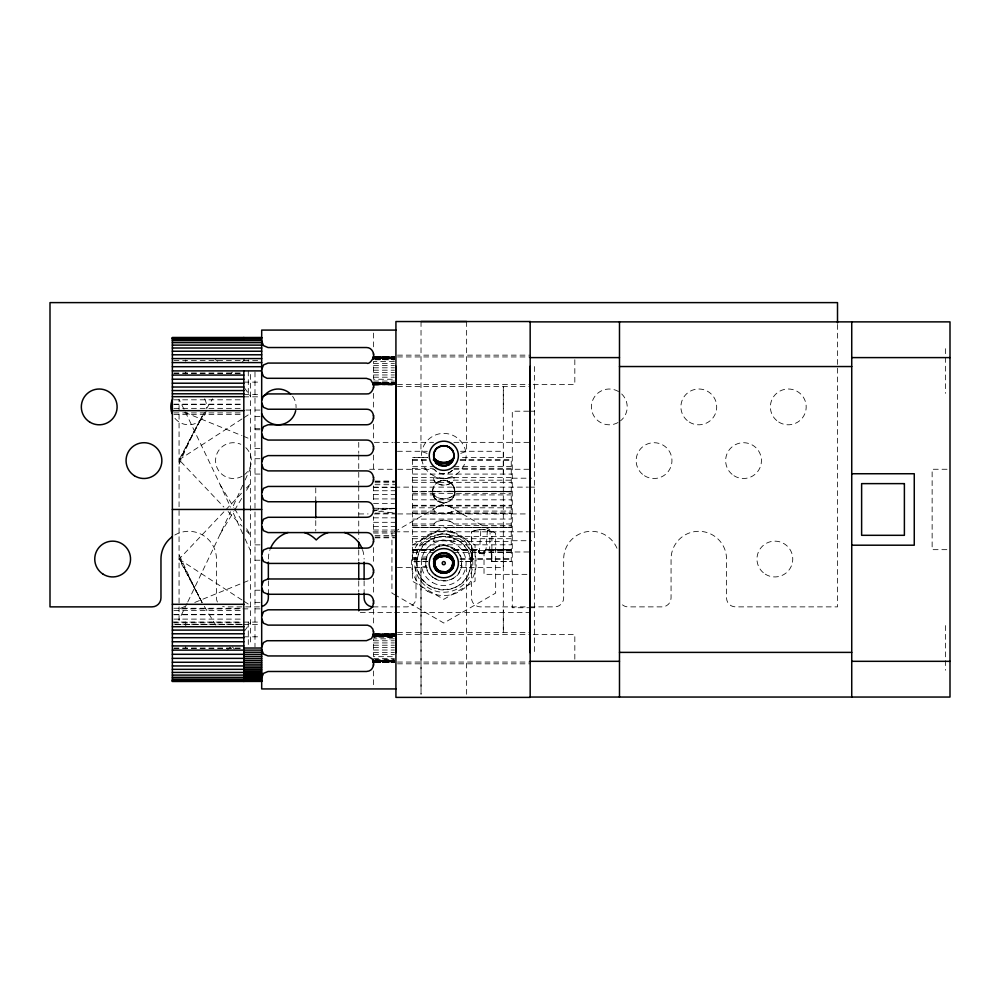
<?xml version="1.0" encoding="UTF-8"?>
<svg xmlns="http://www.w3.org/2000/svg" width="1000" height="1000" viewBox="0 0 1000 1000"><rect width="100%" height="100%" fill="white"/><g stroke="black" fill="none" stroke-linecap="round" stroke-linejoin="round"><path stroke-width="0.75" stroke-dasharray="5 3.75" d="M421.037 567.625L421.037 694.3L420.95 567.625L426.875 565.575M421.037 321.538L420.95 451.287L427.4 453.512M466.637 694.3L466.637 567.625L460.2 565.413M466.637 321.538L466.637 451.287L460.725 453.35M472.1 558.6L472.25 551.35L471.812 561.512L459.913 561.512L471.675 561.538L471.662 531.812L477.463 529.85L482.762 529.438L491.887 531.812L491.875 561.538L511.262 561.512L511.262 457.388L460.175 457.388M491.112 552.663L491.287 551.438L491.662 560.763L491.238 551.35L491.875 561.538L491.3 550.988M472.188 558.362L472.3 550.887M491.238 550.575L489.637 549.95L490.125 531.087L486.987 530.087M491.25 551.2L491.413 558.362M454.175 549.587L477.275 549.612C477.95 553.375 485.325 556.525 485.238 550.087M453.875 496.275L453.025 497.825L454.938 491.85L453.025 485.3L454.65 489.038M479.35 553.337L480.913 529.4L485.938 529.812M487.425 530.175L486 549.688L485.3 550.025M490.975 550.212C485.887 547.575 484.975 550.988 482.875 553.562A4.1 3.75 0 0 1 480.887 553.612C477.65 553.75 478.663 546.575 480.062 553.337L478.925 550.45M471.812 561.512L472.463 553.013M472.25 550.85L476.362 549.525L478.9 550.3M454.9 492.512L454.575 494.387L454.888 492.7M485.05 550.45L484.325 553.25L485.062 550.312M484.05 551.9L484.613 550.425L483.488 553.35L484.05 551.9L484.613 552.288M483.488 553.35L484.637 550.325M179.062 464.263L190.35 439.125L205.825 409.963M245.125 479.975L250.525 468.062M242.712 485.275L238.475 494.55A218.375 8.738 -65.3 0 1 232.387 507.788M187.175 603.162L179.062 619.7M187.812 601.862L214.1 547A218.375 8.738 -65.3 0 0 230.562 511.75M196.163 427.463L179.062 461.262L202.075 416.438L179.062 459.762L223.863 507.05M206.562 408.675L212.6 398.862M220.188 534.05L233.762 511.538M234.55 510.213L242.537 496.975M246.525 490.35L250.525 483.725L246.25 488.225M472.45 550.375L477.262 549.6M453.375 497.262L450.05 500.812L445.725 502.575M244.525 630.95L250.525 622.587M434.837 548.913C438.825 544.35 446.362 543.8 451.125 547.463M202.075 602.487L179.062 557.663L202.075 602.487L179.062 559.163L224.925 510.75M225.987 509.625L241.988 492.738M242.512 361.7L244.525 359.8M436.712 482.875L437.887 482.038C430.938 485.962 430.863 497.163 437.887 501.087L434.3 497.55L432.863 494.137M452.4 470.312C447.7 475.275 438.738 474.95 434.462 469.575M452.25 470.45C447.65 475.125 439.162 474.95 434.837 469.988M435.337 548.362C439.862 543.875 448 543.962 452.4 548.587M179.062 459.762L242.725 418.462M244.025 417.625L250.525 413.4M437.212 482.488L441.4 480.637L439.738 481.125M394.475 531.763L443.8 503.275L495.662 533.212L495.662 593.1L443.8 623.038L397 596.013M412.438 545.075L443.75 526.987L475.075 545.075L475.075 581.237L443.75 599.325L412.438 581.237L412.625 457.388L427.562 457.375L412.625 457.388M184.775 606.538L179.062 608.862L250.525 608.862M194.775 602.463L241.95 583.275M243.375 582.688L250.525 579.788M474.75 530.588L471.662 531.812L471.675 561.538M474.913 530.562L480.913 529.4M489.637 549.95L486.025 549.675L511.262 549.688L485.562 549.725M440.75 480.788C445.788 479.3 451.587 481.912 453.812 486.675M394.425 508.475L373.55 510.737L394.425 512.962M449.125 527.587L453.988 527.1L453.988 523.975C449.263 519.188 440.962 519.263 435.337 522.375C428.862 530.475 444.562 526.763 449.125 527.587L511.262 527.438M442.512 520.3L437.375 521.325L433.525 523.975L412.625 523.975M373.575 510.188L395.925 508.312L375.062 508.8M511.262 507.8L453.988 507.8C447.9 504.6 439.625 504.688 433.525 507.8L412.625 507.8M441.25 505.688L433.525 507.8C433.375 516.125 448.7 513.763 453.988 511.087L511.262 511.087M373.312 357.863L394.412 358.363L373.55 359.75L394.425 359.75L373.55 358.787M394.425 635.913L373.55 637.175L394.425 637.175L373.55 636.3L394.425 635.85L373.438 634.862L394.425 634.825L373.3 635.513L394.412 635.8L373.55 636.3L394.425 637.1M412.625 557.525L429.062 556.85M373.475 384.363L394.425 383.787L373.55 382.825L394.425 382.587L373.55 382.725L394.425 383.688L373.5 384.525L394.425 384.938L373.475 384.363L394.425 383.8L373.55 382.575L394.425 382.575M373.438 661.688L394.425 661.2L373.488 661.95L394.425 662.387L375 662.125M375.037 358.85L394.425 358.438L373.312 357.887L394.412 358.375L375.037 358.762M373.45 384.175L394.425 383.775L373.137 383.025M373.438 384.113L394.425 383.775L373.212 383.263L394.412 383.725L373.387 383.888M373.413 661.55L394.425 661.2L373.475 661.938L394.425 662.375L373.55 662.425M373.55 384.913L394.425 384.575L373.55 384.938M373.05 358.663L394.4 358.425L373.288 357.95M373.55 660.238L394.425 660.013L373.55 660L394.425 661.087L373.312 661.162L394.412 661.162L373.55 660.138M373.525 662.237L394.425 661.988L373.512 662.113M375 356.912L394.425 356.812L373.512 356.9L394.425 357.375L373.413 357.45L394.425 358.338L373.413 357.475L394.425 357.413L373.488 357.088L394.425 356.613L373.537 356.613L394.425 356.8M373.512 356.838L394.425 356.6M449.125 491.312L511.262 491.45L412.625 491.788M373.438 634.862L394.425 634.825L373.537 634.263L394.425 634.038L373.55 634.038L394.425 634.212L373.475 634.663L394.425 634.812L373.537 634.25L394.425 634.038L373.537 634.3M373.062 358.612L394.4 358.413L373.212 358.188M447.612 527.575L511.262 527.1M373.312 635.438L394.412 635.8L373.137 636.013L394.412 635.825L373.338 635.35M373.525 384.725L394.425 384.562M440 491.312L433.525 491.788C433.762 500.763 448.938 500.4 453.988 494.925L453.988 491.788L449.288 491.312M447.775 491.312L511.262 491.312M438.038 527.575L412.625 527.587L439.837 527.575M375.037 660.138L394.425 660M412.625 491.438L438.488 491.312M443.812 491.35L445.175 491.337M242.3 624.525L173.85 624.538L242.188 624.525M373.537 634.237L394.425 634.225L373.55 634.038M397.488 355.15L530.163 355.15M397.488 356.938L530.163 356.938M173.912 360.562L261.688 360.562M394.425 361.425L373.55 361.425L373.55 379.25L394.425 379.25M373.55 363.363L394.425 363.363M373.55 365.513L394.425 365.513M373.55 367.812L394.425 367.812M373.55 370.2L394.425 370.2M373.55 372.612L394.425 372.612M173.912 373L242.262 373M173.912 373.5L242.262 373.5M373.55 374.963L394.425 374.963M373.55 377.2L394.425 377.2M373.55 381.062L394.425 381.062M243.825 382.125L260.2 382.125M533.237 384.4L574.825 384.4L574.825 359.4M397.488 384.625L530.163 384.625M397.488 386.413L530.163 386.413M243.825 394.412L260.2 394.412M243.825 396.825L260.2 396.825M173.912 399.812L242.262 399.812M173.912 404.175L242.262 404.175M173.912 404.525L242.262 404.525M173.912 408.35L242.262 408.35M245.863 410.062L250.525 410.062M254.988 410.062L260.35 410.062M528.663 411.2L512.288 411.2L512.288 607.725L528.663 607.725M530.163 411.2L534.625 411.2M173.912 412.912L242.262 412.912M173.912 414.625L242.262 414.625M254.988 416.575L260.35 416.575M254.988 428.713L260.35 428.713M254.988 429.775L260.35 429.775M374.338 442.35L393.062 442.35M394.613 442.35L433.612 442.35M453.888 442.35L528.775 442.35M254.988 448.575L260.35 448.575M397.4 451.287L427.312 451.287M460.513 451.287L503.312 451.287L503.312 477.65M254.988 458.713L260.35 458.713M412.625 459.425L427.562 459.425M460.175 459.425L511.262 459.425M412.625 460.438L427.562 460.438M460.175 460.438L511.262 460.438M412.625 466.362L433.525 466.362M453.988 466.362L511.262 466.362M412.625 468.288L433.525 468.288M453.988 468.288L511.262 468.288M369.663 469.275L396.175 469.275M397.738 469.275L434.2 469.375M453.888 469.275L528.775 469.275M947.025 469.263L932.138 469.263L932.138 549.663L947.025 549.663M254.988 474.062L260.35 474.062M412.625 474.075L511.262 474.075M412.625 477.512L434.462 477.688M511.262 477.512L453.988 477.512L443.812 478.85L433.525 477.512C433.975 486.863 449.562 487.35 453.988 480.175L453.988 477.512L443.812 478.85L435.125 477.825M512.288 478.2L531.65 478.2M412.625 480.175L433.525 480.175C438.125 486.725 449.387 486.712 453.988 480.175L511.262 480.175M375.037 481.1L394.425 481.1M375.037 481.512L394.425 481.512M412.625 482.337L511.262 482.337M375.037 482.725L394.425 482.725M375.037 484.712L395.925 484.712M373.2 487.137L393.375 487.137M394.925 487.137L528.413 487.137M529.963 487.137L534.625 487.137M373.55 487.413L395.925 487.413M373.55 490.737L395.925 490.737M412.625 491.312L438.65 491.312M511.262 491.788L448.963 491.312M412.625 493.325L511.262 493.325M373.55 494.613L395.925 494.613M412.625 494.925L433.525 494.925C438.8 500.062 448.725 500 453.988 494.925L511.262 494.925M373.55 498.925L395.925 498.925M412.625 499.812L511.262 499.837M373.55 503.525L394.425 503.525M412.625 505.288L511.262 505.288M412.625 506L511.262 506M412.625 511.087L433.525 511.087C441.3 518.125 467.488 508.675 445.175 505.637M412.625 512.9L511.262 512.9M375.037 513.125L394.425 513.125M412.625 513.6L511.262 513.6M358.738 513.938L368.1 513.938M374.338 513.938L396.175 513.938M397.738 513.938L528.775 513.938M373.55 517.837L395.925 517.837M412.625 519.087L511.262 519.05M373.55 522.312L395.925 522.312M511.262 523.975L453.988 523.975L450.238 521.35L445.175 520.3M412.625 525.562L511.262 525.562M373.55 526.413L395.925 526.413M412.625 527.1L438.65 527.587M448.963 527.587L511.262 527.587M373.55 530.025L395.925 530.025M373.2 531.8L393.375 531.8M394.925 531.8L528.413 531.8M529.963 531.8L534.625 531.8M395.925 533.05L373.55 533.05L373.55 516.712M375.037 535.4L395.925 535.4M412.625 536.562L511.262 536.562M375.037 537.013L394.425 537.013M375.037 537.825L395.925 537.825M412.625 538.713L433.525 538.713C438.125 532.188 449.4 532.163 453.988 538.713L453.988 541.375L511.262 541.375M511.262 538.713L453.988 538.713C449.625 531.562 433.938 532.013 433.525 541.375L412.625 541.375M512.288 540.725L531.65 540.725M254.988 544.862L260.35 544.862M412.625 544.812L511.262 544.812M434.425 549.525L412.625 549.538L434.175 549.575M453.038 549.525L477.512 549.6M486.2 549.562L511.262 549.525L486.5 549.562M412.625 549.9L434.438 549.9M453.125 549.9L478.05 549.9M511.262 549.9L485.15 549.9L511.262 550.025M412.625 550.6L433.525 550.6M453.988 550.6L511.262 550.6M528.775 551.975L484.025 551.975L484.025 574.35L528.775 574.35M412.625 552.537L433.525 552.537M453.988 552.537L511.262 552.537M412.625 558.45L427.562 558.45M460.175 558.45L511.262 558.45M412.625 559.475L427.562 559.475M460.175 559.475L511.262 559.475M254.988 560.212L260.35 560.212M491.788 561.512L511.262 561.512M397.4 567.625L427.312 567.625M460.513 567.625L503.312 567.625L503.312 541.275M254.988 590.212L260.35 590.212M254.988 602.35L260.35 602.35M259.4 606.875L225.4 606.875A8.95 8.95 0 0 1 222.638 606.438M373.062 606.875L393.15 606.875M394.7 606.875L407.062 606.875A8.95 8.95 0 0 0 416.012 597.925L416.012 559.038A27.738 27.738 0 0 1 443.75 531.3A27.738 27.738 0 0 1 471.5 559.038L471.5 597.925A8.95 8.95 0 0 0 480.45 606.875L528.413 606.875M529.963 606.875L554.725 606.875A8.95 8.95 0 0 0 563.675 597.925L563.675 559.038A27.738 27.738 0 0 1 617.65 550.037M530.163 607.725L534.625 607.725M173.912 608.263L242.262 608.263M254.988 608.862L260.35 608.862M173.912 610.575L242.262 610.575M360.3 612.375L393.062 612.375M394.613 612.375L528.775 612.375M173.912 614.4L242.262 614.4M173.912 614.75L242.262 614.75M173.912 619.113L242.262 619.113M172.362 622.1L242.188 622.1M243.713 622.1L260.2 622.1M173.912 622.25L242.262 622.25M173.912 624.138L242.262 624.138M243.713 624.525L260.2 624.525M397.488 632.562L530.163 632.513M397.488 634.35L530.163 634.35M533.237 634.525L574.825 634.525L574.825 659.525M243.825 636.8L260.2 636.8M394.425 638.837L373.55 638.837L373.55 656.675L394.425 656.675M373.55 640.775L394.425 640.775M373.55 642.925L394.425 642.925M373.55 645.225L394.425 645.225M373.55 647.625L394.425 647.625M173.912 648.025L242.262 648.025M173.912 648.625L242.262 648.625M373.55 650.025L394.425 650.025M373.55 652.387L394.425 652.387M373.55 654.625L394.425 654.625M373.55 658.475L394.425 658.475M397.488 662.05L530.163 662.05M397.488 663.825L530.163 663.825M373.55 508.288L394.425 508.312M375.025 662.337L394.425 662.375L373.525 662.288M373.338 383.675L394.412 383.75L373.263 383.425M412.625 527.45L438.488 527.587M373.2 358.225L394.412 358.387M374.975 634.663L394.425 634.812L373.5 634.587M373.263 635.612L394.412 635.812M444.475 480.4L443.275 480.387L445.175 480.487M373.05 660.362L394.412 661.15L375.037 660.312M373.55 358.888L394.425 359.7M437.713 500.975L443.275 502.738L441.4 502.475M453.237 541.237L453.988 541.375L443.812 540.037L433.525 541.375L443.812 540.037L452.25 541.038M447.7 481.1L447.025 480.875L450.288 482.488M490.125 531.087L491.85 531.8M184.775 412.388L241.95 435.65M243.375 436.238L250.525 439.15M439.012 501.7L439.588 501.95L437.9 501.075M395.737 595.288L391.938 593.1L391.938 533.212M448.787 481.575L451.7 483.7M179.062 559.163L242.725 600.462M244.025 601.312L250.525 605.525M451.287 547.587L452.25 548.438M450.4 482.575L451.825 483.837M435.163 498.738L436.362 499.963M228.125 511.562L241.988 526.2M246.25 530.7L250.525 535.2L246.525 528.575M452.675 484.812L451.825 483.825L452.812 485.012M434.3 497.55L435.05 498.6M244.525 387.975L250.525 396.337M220.188 484.875L233.762 507.388M234.55 508.713L242.537 521.962M204.325 606.375L214.1 622.475A218.575 74.625 75 0 0 215.837 625.1M196.163 591.462L179.062 554.663M184.025 409.3L179.062 399.225L179.062 624.425M185.275 411.863L214.1 471.925A218.375 8.738 65.3 0 1 230.562 507.175M433.275 495.487L433.988 497.025M242.712 533.663L238.475 524.375A218.375 8.738 65.3 0 0 232.387 511.138M245.125 538.962L250.525 550.875M453.95 486.962L454.35 487.987M432.738 493.45L433.212 495.288M454.575 488.75L454.888 490.613M472.488 552.663L472.3 551.287M472.287 551.15L472.388 556.712M945.537 348.675L945.537 393.338M945.537 625.588L945.537 670.25M837.513 324.45L837.513 606.875L735.487 606.875A8.95 8.95 0 0 1 726.538 597.925L726.538 559.038A27.738 27.738 0 0 0 698.8 531.3A27.738 27.738 0 0 0 671.062 559.038L671.062 597.925A8.95 8.95 0 0 1 662.113 606.875L628.1 606.875A8.95 8.95 0 0 1 620.862 603.188M534.625 366.538L534.625 652.387M503.312 408.2L503.312 386.413L503.312 632.513L503.312 610.725M373.55 333.088L373.55 348.088M373.55 393.35L373.55 409.787M373.55 424.188L373.55 440.637M373.55 455.037L373.55 471.475M373.55 485.875L373.55 502.312M373.55 547.562L373.55 564M373.55 578.4L373.55 594.837M373.55 609.237L373.55 625.688M373.55 670.95L373.55 687.438M364.113 580.812L364.113 593.263M358.738 442.35L358.738 453.263M358.738 454.825L358.738 485.012M358.738 486.025L358.738 539.062M358.738 549.975L358.738 560.9M358.738 581.175L358.738 592.1M315.763 487.887L315.763 500.988M315.763 520.625L315.763 531.038M268.35 580.812L268.35 593.263M254.988 371.962L254.988 646.975M250.525 374.425L250.525 644.5M248.287 359.837L248.287 361.337M248.287 370.9L248.287 396.875M248.287 622.05L248.287 646.4M243.825 358.587L243.825 360.575M185.763 359.925L185.763 361.425M185.763 371.987L185.763 374.15M185.763 622.05L185.763 626.087M185.763 646.4L185.763 648.85M215.312 359.65A218.625 83.4 79.1 0 1 217.75 361.225M230.65 374.075A218.575 74.625 -75 0 1 232.387 372.05M230.35 647.237A218.625 83.4 -79.1 0 1 226.287 651.025M234.425 649.15A218.575 74.625 75 0 1 232.387 646.875M217.425 601.987A8.95 8.95 0 0 1 216.45 597.925L216.45 559.038A27.738 27.738 0 0 0 173.538 535.812M245.837 447.675A17.9 17.9 0 0 1 244.7 474.525M242.188 476.225A17.9 17.9 0 0 1 215.575 461.362A17.9 17.9 0 0 1 240.825 444.288M362.512 549.775A27.738 27.738 0 0 1 364.113 559.038M268.35 559.038A27.738 27.738 0 0 1 269.95 549.775M206.2 410.675A17.9 17.9 0 0 1 173.463 416.287M204.688 398.85A17.9 17.9 0 0 1 206.588 407.663M292.587 396.262A17.9 17.9 0 0 1 296.075 407.663M621.7 393.988A17.9 17.9 0 0 1 620.55 420.838M618.038 422.537A17.9 17.9 0 0 1 595.225 417.95A17.9 17.9 0 0 1 596.213 394.712A17.9 17.9 0 0 1 619.338 392.075M445.725 502.575A9.738 8.45 0 0 1 442.113 502.638M417 560.887C413.338 595.688 468.237 600.35 470.5 565.438C474.175 530.638 419.275 525.962 417 560.887M425.925 561.638C422.887 584.55 460.712 587.762 461.587 564.675C464.625 541.775 426.8 538.55 425.925 561.638M394.425 661.213L373.475 661.9L394.425 661.213M427.562 561.512L412.625 561.512L427.562 561.512M394.412 383.75L373.338 383.663L394.412 383.738M394.425 357.388L373.475 357.15L394.425 357.388M394.412 661.15L373.212 660.825L394.412 661.15M479.225 553.263L478.5 550.413L479.225 553.263M427.6 591.225A32.413 32.413 0 0 0 476.213 563.162A32.413 32.413 0 0 0 427.6 535.087A32.413 32.413 0 0 0 427.6 591.225M430.4 586.362A26.8 26.8 0 0 0 470.6 563.162A26.8 26.8 0 0 0 430.4 539.95A26.8 26.8 0 0 0 430.4 586.362M432.562 582.537A22.375 22.375 0 0 0 466.125 563.162A22.375 22.375 0 0 0 432.562 543.787A22.375 22.375 0 0 0 432.562 582.537M430.962 474.125A22.375 22.375 0 0 0 466.05 457.663A22.375 22.375 0 0 0 434.25 435.513A22.375 22.375 0 0 0 430.962 474.125M733.95 475.712A17.9 17.9 0 0 0 761.425 461.362A17.9 17.9 0 0 0 735.263 444.738A17.9 17.9 0 0 0 733.95 475.712M765.263 574.15A17.9 17.9 0 0 0 792.75 559.8A17.9 17.9 0 0 0 766.587 543.175A17.9 17.9 0 0 0 765.263 574.15M644.45 475.712A17.9 17.9 0 0 0 671.938 461.362A17.9 17.9 0 0 0 645.775 444.738A17.9 17.9 0 0 0 644.45 475.712M689.2 422.013A17.9 17.9 0 0 0 716.688 407.663A17.9 17.9 0 0 0 690.512 391.037A17.9 17.9 0 0 0 689.2 422.013M778.688 422.013A17.9 17.9 0 0 0 806.175 407.663A17.9 17.9 0 0 0 780 391.037A17.9 17.9 0 0 0 778.688 422.013M434.8 578.663A17.9 17.9 0 0 0 461.65 563.162A17.9 17.9 0 0 0 434.8 547.663A17.9 17.9 0 0 0 434.8 578.663M427.125 587.025A29.087 29.087 0 0 0 472.738 565.625A29.087 29.087 0 0 0 431.4 536.825A29.087 29.087 0 0 0 427.125 587.025M438.162 501.25A11.188 11.188 0 0 0 454.938 491.562A11.188 11.188 0 0 0 438.162 481.875A11.188 11.188 0 0 0 438.162 501.25"/><path stroke-width="1.5" d="M395.925 652.65L395.925 366.275M530.163 652.65L530.163 366.275M433.713 455.025C432.15 468.088 453.7 469.675 453.888 456.362C455.112 443.1 434.125 442.475 433.512 454.988M453.888 563.9C455.45 550.237 432.875 549.637 433.688 563.35C433.312 577.038 454.45 574.775 453.862 564.012A10.113 10.113 0 0 1 438.013 571.45A10.113 10.113 0 0 1 439.5 554A10.113 10.113 0 0 1 453.875 564.012M373.575 633.562L373.062 636.2L373.575 632.212L372.8 628.987L370.65 626.475L367.587 625.2L268.038 625.112L263.55 623.25L261.688 618.763M261.688 341.188L263.55 345.675L268.038 347.537L366.475 347.537C372.163 347.375 375.062 354.062 373 358.787L373.537 356.688M373.575 385.475L373.013 382.725L373.575 385.475C374.375 387.163 371.463 394.963 366.475 393.925L268.038 393.925L263.55 395.775L261.688 400.275M261.688 402.875L263.55 407.362L268.038 409.225L366.475 409.225C375.9 408.938 375.9 425.05 366.475 424.762L268.038 424.762L263.55 426.625L261.688 431.112M261.688 433.713L263.55 438.2L268.038 440.062L366.475 440.062C375.9 439.775 375.9 455.887 366.475 455.6L268.038 455.6L263.55 457.463L261.688 461.95M261.688 464.55L263.55 469.05L268.038 470.9L366.475 470.9C375.9 470.613 375.9 486.737 366.475 486.45L268.038 486.45L263.55 488.3L261.688 492.8M261.688 495.4L263.55 499.888L268.038 501.75L366.475 501.75C375.9 501.463 375.9 517.575 366.475 517.288L268.038 517.288L263.55 519.15L261.688 523.638M261.688 526.237L263.55 530.725L268.038 532.587L366.475 532.587C375.9 532.3 375.9 548.413 366.475 548.125L268.038 548.125L263.55 549.987L261.688 554.475M261.688 557.075L263.55 561.575L268.038 563.425L366.475 563.425C375.9 563.138 375.9 579.263 366.475 578.975L268.038 578.975L263.55 580.825L261.688 585.325M261.688 587.925L263.55 592.413L268.038 594.275L366.475 594.275C375.9 593.987 375.9 610.1 366.475 609.812L268.038 609.812L263.55 611.675L261.688 616.163M373.413 661.55L373.55 662.5L372.95 660.138C373.312 659.125 375.9 670.987 366.475 671.488L268.038 671.488L263.55 673.35L261.688 677.837M373.55 634.15L373.062 636.2L373.55 634.113L373.45 634.85M261.688 369.425L263.55 364.938L268.038 363.075L366.475 363.075C370.45 365.475 374.6 354.513 373.2 358.225M261.688 647L263.55 642.513L267.05 640.725L366.475 640.65L371.488 638.575L373.537 634.3M373.475 357.15L373.575 355.988M373.488 387.938L373.575 386.825M373.488 418.775L373.575 417.663M373.488 449.613L373.575 448.512M373.488 480.462L373.575 479.35M373.488 511.3L373.575 510.188M373.488 542.137L373.575 541.038M373.488 572.987L373.575 571.875M373.488 603.825L373.575 602.712M373.488 665.512L373.575 664.4M434.938 561.65L435.312 566.138L437.312 569.325A6.713 6.713 0 0 0 439.738 571.125L445.637 571.875A6.713 6.713 0 0 0 448.425 570.75L451.163 568.175L452.675 563.913M373.55 636.3L373.55 634.113L373.338 635.35M373.55 634.113L373.013 636.3L373.488 634.663L373.3 635.513M373.488 357.088L373.05 358.663M373 358.787L373.225 358.175L372.95 358.888M373.438 661.688L373.55 662.425L373.55 660.138L373.537 662.35M452.863 567.625C449.637 575.013 437.962 575.037 434.725 567.625M434.725 451.287C437.962 443.888 449.637 443.9 452.863 451.287M373.062 382.825L373.55 385L373.55 382.725L373.55 384.925L373.438 384.113M434.275 557.4L436.05 555.562M453.125 460.262C447.7 465.2 438.488 464.837 433.525 459.425L433.525 460.438M436.325 555.337L437.375 554.6M449.288 464.787L447.688 465.475M373.55 382.825L373.55 384.925L373.387 383.888M438.488 553.975L439.663 553.475M439.925 553.375L443.812 552.75L447.612 553.387M373.525 662.237L373.55 660.25M446.438 465.838L440 465.538M243.825 337.738L261.688 337.713M421.037 321.538L466.637 321.538M530.163 321.875L950 321.875L950 697.05L530.163 697.05M395.925 330.087L261.688 330.087L261.688 688.938L395.925 688.938M261.688 337.512L172.362 337.512L172.362 681.488L261.688 681.413M172.362 337.713L243.825 337.713M172.362 338.038L261.688 338.038M172.362 338.5L243.825 338.5L243.825 337.45M172.362 339.087L261.688 339.087M172.362 340.625L261.688 340.625M172.362 342.65L261.688 342.65M172.362 345.125L261.688 345.125M172.362 348L261.688 348M172.362 351.238L261.688 351.238M172.362 354.787L261.688 354.787M530.163 357.6L619.487 357.6M851.737 357.6L950 357.6M172.362 358.587L261.688 358.587M172.362 362.575L261.688 362.575M172.362 366.7L261.688 366.7M619.487 366.538L851.737 366.538M172.362 370.9L261.688 370.9M172.362 375.087L243.825 375.087M172.362 379.212L243.825 379.212M172.362 383.212L243.825 383.212M172.362 387.013L243.825 387.013M172.362 390.562L243.825 390.562M172.362 393.8L243.825 393.8M172.362 396.675L243.825 396.675M172.362 410.662L243.825 410.662M851.737 473.738L914.262 473.738L914.262 545.2L851.737 545.2M172.362 509.462L261.688 509.462M172.362 604.3L243.825 604.3M172.362 626.7L243.825 626.7M172.362 630.1L243.825 630.1M172.362 633.787L243.825 633.787M172.362 637.688L243.825 637.688M172.362 641.762L243.825 641.762M172.362 645.925L243.825 645.925M243.825 648.025L261.688 648.025M172.362 650.125L261.688 650.125M243.825 652.225L261.688 652.225M619.487 652.387L851.737 652.387M172.362 654.3L261.688 654.3M243.825 656.35L261.688 656.35M172.362 658.363L261.688 658.363M243.825 660.337L261.688 660.337M530.163 661.325L619.487 661.325M851.737 661.325L950 661.325M172.362 662.275L261.688 662.275M243.825 664.15L261.688 664.15M172.362 665.95L261.688 665.95M243.825 667.688L261.688 667.688M172.362 669.35L261.688 669.35M243.825 670.925L261.688 670.925M172.362 672.412L261.688 672.412M243.825 673.8L261.688 673.8M172.362 675.088L261.688 675.088M243.825 676.275L261.688 676.275M172.362 677.35L261.688 677.35M243.825 678.3L261.688 678.3M172.362 679.137L261.688 679.137M243.825 679.85L261.688 679.85M172.362 680.425L261.688 680.425M172.362 680.888L261.688 680.888M243.825 681.188L172.362 681.213L261.688 681.213M445.112 556.3L438.65 557.325L433.525 561.512L438.488 557.4L443.812 556.225L448.963 557.375L453.988 561.512L450.238 558.038L446.438 556.525M438.65 465L439.837 465.487M447.775 553.45L449.487 554.237M436.488 463.663L437.525 464.387M453.237 558.737L449.125 556.175L443.812 555.125L438.65 556.062L433.525 559.475L433.525 558.525M435.337 462.675L436.312 463.537M373.575 663.05L372.212 658.875L367.587 656.038L268.038 655.95L263.55 654.087L261.688 649.6M373.225 660.85L372.95 660.15L373.488 661.938L373.05 660.362M373.338 383.675L373.5 384.438L370.65 379.738L366.475 378.375L267.05 378.3L263.55 376.525L261.688 372.025M373.263 660.987L373.488 661.938L373.312 661.162M373.338 383.663L373.488 384.363M373.488 353.525L373.575 354.637M373.488 415.213L373.575 416.312M373.488 446.05L373.575 447.163M373.488 476.887L373.575 478M373.488 507.738L373.575 508.837M373.488 538.575L373.575 539.688M373.488 569.412L373.575 570.525M373.488 600.262L373.575 601.362M373.488 631.1L373.575 632.212M453.888 562.487L453.913 563.15M851.737 321.875L851.737 697.05M837.513 322.887L837.513 302.613L50 302.613L50 606.875L152.012 606.875A8.95 8.95 0 0 0 160.963 597.925L160.963 559.038A27.738 27.738 0 0 1 172.275 536.688M619.487 321.875L619.487 697.05M364.113 562.15L364.113 579.263M364.113 593.263L364.113 597.925A8.95 8.95 0 0 0 373.062 606.875M358.738 542.188L358.738 548.425M358.738 562.463L358.738 579.625M358.738 593.663L358.738 610.812M315.763 500.988L315.763 517.938M268.35 562.15L268.35 579.263M268.35 593.263L268.35 597.925A8.95 8.95 0 0 1 262.175 606.438M243.825 370.9L243.825 681.488M328.125 532.55A27.738 27.738 0 0 0 316.238 539.963A27.738 27.738 0 0 0 304.337 532.55M344.412 532.487A27.738 27.738 0 0 1 362.1 548.675M270.363 548.675A27.738 27.738 0 0 1 288.05 532.487M172.1 413.575A17.9 17.9 0 0 1 172.725 398.85M295.7 410.675A17.9 17.9 0 0 1 261.588 413.575M263.812 396.262A17.9 17.9 0 0 1 290.587 393.988M450.213 556.962A8.95 8.95 0 0 1 452.575 564.675A8.95 8.95 0 0 1 439.725 571.15A8.95 8.95 0 0 1 437.287 556.962M453.988 457.388C449.45 464.225 438.363 464.35 433.688 457.587C437.475 463.725 449.538 464.675 453.988 457.388M530.163 321.538L395.925 321.538L395.925 697.387L530.163 697.387L530.163 321.538M904.388 483.625L861.625 483.625L861.625 535.312L904.388 535.312L904.388 483.625M438.738 464.525A10.113 10.113 0 0 0 453.913 455.763A10.113 10.113 0 0 0 438.738 447.013A10.113 10.113 0 0 0 438.738 464.525M435.462 575.125A14.588 14.588 0 0 0 458.338 564.388A14.588 14.588 0 0 0 437.6 549.95A14.588 14.588 0 0 0 435.462 575.125M436.5 468.4A14.588 14.588 0 0 0 458.387 455.763A14.588 14.588 0 0 0 436.5 443.137A14.588 14.588 0 0 0 436.5 468.4M103.05 574.15A17.9 17.9 0 0 0 130.525 559.8A17.9 17.9 0 0 0 104.362 543.175A17.9 17.9 0 0 0 103.05 574.15M89.625 422.013A17.9 17.9 0 0 0 117.1 407.663A17.9 17.9 0 0 0 90.938 391.037A17.9 17.9 0 0 0 89.625 422.013M134.362 475.712A17.9 17.9 0 0 0 161.85 461.362A17.9 17.9 0 0 0 135.675 444.738A17.9 17.9 0 0 0 134.362 475.712M442.863 564.438A1.562 1.562 0 0 0 445.312 563.288A1.562 1.562 0 0 0 443.088 561.737A1.562 1.562 0 0 0 442.863 564.438"/></g></svg>
